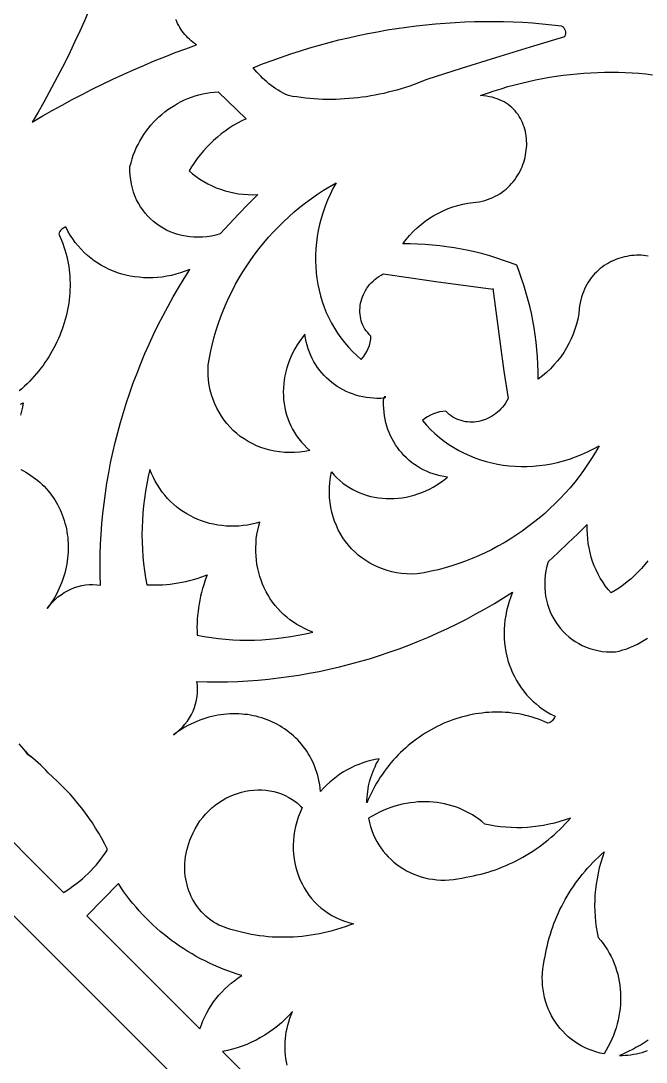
# Model space of a CAD drawing. Extents: x -3069 to -2029, y 258 to 1298.
# Drawn here: x -2873.7 to -2813.2, y 424.1 to 524.8 of the extents above; entities that cross this region are included whole.
import ezdxf

# ---------------------------------------------------------------- set-up
doc = ezdxf.new("R2010")
doc.units = 0
doc.layers.add('LAYER_1', color=18, linetype='CONTINUOUS')
doc.layers.add('LAYER_2', color=174, linetype='CONTINUOUS')

msp = doc.modelspace()

# ---------------------------------------------------------------- linework, layer by layer
at = {"layer": 'LAYER_1'}
for points in [[(-2867.13, 525.82), (-2867.57, 524.81), (-2868.02, 523.81), (-2868.48, 522.82), (-2868.95, 521.83), (-2869.44, 520.84), (-2869.94, 519.86), (-2870.45, 518.88), (-2870.97, 517.91), (-2871.5, 516.95), (-2872.05, 515.99), (-2872.61, 515.04), (-2871.66, 515.6), (-2870.7, 516.14), (-2869.73, 516.68), (-2868.76, 517.2), (-2867.79, 517.71), (-2866.81, 518.21), (-2865.82, 518.69), (-2864.83, 519.17), (-2863.83, 519.63), (-2862.83, 520.08), (-2861.83, 520.51), (-2860.82, 520.94), (-2859.8, 521.35), (-2858.78, 521.75), (-2857.76, 522.13), (-2856.73, 522.5), (-2856.91, 522.63), (-2857.08, 522.76), (-2857.25, 522.9), (-2857.41, 523.04), (-2857.56, 523.19), (-2857.71, 523.34), (-2857.85, 523.5), (-2857.98, 523.67), (-2858.11, 523.84), (-2858.23, 524.01), (-2858.34, 524.19), (-2858.45, 524.37), (-2858.55, 524.56), (-2858.64, 524.75), (-2858.73, 524.94)], [(-2813.03, 502.07), (-2813.26, 502.1), (-2813.48, 502.13), (-2813.71, 502.15), (-2813.94, 502.15), (-2814.17, 502.15), (-2814.4, 502.14), (-2814.64, 502.12), (-2814.87, 502.09), (-2815.1, 502.05), (-2815.33, 502), (-2815.56, 501.94), (-2815.78, 501.87), (-2816.01, 501.8), (-2816.23, 501.71), (-2816.45, 501.62), (-2816.67, 501.51), (-2816.88, 501.4), (-2817.08, 501.28), (-2817.29, 501.15), (-2817.48, 501.01), (-2817.68, 500.86), (-2817.86, 500.7), (-2818.04, 500.53), (-2818.22, 500.36), (-2818.38, 500.17), (-2818.54, 499.98), (-2818.69, 499.78), (-2818.83, 499.56), (-2818.97, 499.34), (-2819.09, 499.11), (-2819.2, 498.88), (-2819.31, 498.63), (-2819.4, 498.38), (-2819.48, 498.11), (-2819.56, 497.84), (-2819.62, 497.56), (-2819.67, 497.27), (-2819.7, 496.97), (-2819.76, 496.48), (-2819.86, 495.98), (-2819.97, 495.5), (-2820.12, 495.02), (-2820.29, 494.54), (-2820.48, 494.08), (-2820.7, 493.63), (-2820.95, 493.19), (-2821.21, 492.76), (-2821.5, 492.34), (-2821.81, 491.94), (-2822.15, 491.55), (-2822.5, 491.18), (-2822.87, 490.82), (-2823.27, 490.48), (-2823.68, 490.17), (-2823.69, 490.89), (-2823.71, 491.61), (-2823.75, 492.32), (-2823.81, 493.03), (-2823.88, 493.74), (-2823.97, 494.45), (-2824.08, 495.15), (-2824.2, 495.85), (-2824.34, 496.54), (-2824.5, 497.22), (-2824.67, 497.91), (-2824.86, 498.58), (-2825.06, 499.26), (-2825.28, 499.92), (-2825.52, 500.58), (-2825.75, 501.19), (-2826.37, 501.43), (-2827.02, 501.66), (-2827.69, 501.88), (-2828.36, 502.09), (-2829.04, 502.28), (-2829.72, 502.45), (-2830.41, 502.6), (-2831.1, 502.74), (-2831.8, 502.87), (-2832.5, 502.97), (-2833.2, 503.06), (-2833.91, 503.14), (-2834.62, 503.19), (-2835.34, 503.24), (-2836.06, 503.26), (-2836.78, 503.27), (-2836.46, 503.68), (-2836.12, 504.07), (-2835.77, 504.44), (-2835.4, 504.8), (-2835.01, 505.13), (-2834.61, 505.44), (-2834.19, 505.73), (-2833.76, 506), (-2833.32, 506.24), (-2832.86, 506.46), (-2832.4, 506.66), (-2831.93, 506.83), (-2831.45, 506.97), (-2830.96, 507.09), (-2830.47, 507.18), (-2829.97, 507.24), (-2829.67, 507.28), (-2829.38, 507.33), (-2829.1, 507.39), (-2828.83, 507.46), (-2828.57, 507.54), (-2828.31, 507.64), (-2828.07, 507.74), (-2827.83, 507.86), (-2827.6, 507.98), (-2827.38, 508.11), (-2827.17, 508.25), (-2826.97, 508.41), (-2826.77, 508.56), (-2826.59, 508.73), (-2826.41, 508.9), (-2826.25, 509.08), (-2826.09, 509.27), (-2825.94, 509.46), (-2825.8, 509.66), (-2825.67, 509.86), (-2825.54, 510.07), (-2825.43, 510.28), (-2825.33, 510.5), (-2825.23, 510.71), (-2825.15, 510.94), (-2825.07, 511.16), (-2825, 511.39), (-2824.94, 511.62), (-2824.9, 511.85), (-2824.86, 512.08), (-2824.83, 512.31), (-2824.81, 512.54), (-2824.79, 512.77), (-2824.79, 513), (-2824.8, 513.23), (-2824.82, 513.46), (-2824.84, 513.69), (-2824.88, 513.91), (-2824.92, 514.13), (-2824.98, 514.35), (-2825.04, 514.57), (-2825.12, 514.78), (-2825.2, 514.98), (-2825.3, 515.19), (-2825.4, 515.38), (-2825.51, 515.57), (-2825.63, 515.76), (-2825.77, 515.94), (-2825.91, 516.11), (-2826.06, 516.27), (-2826.23, 516.43), (-2826.4, 516.58), (-2826.58, 516.72), (-2826.77, 516.85), (-2826.97, 516.98), (-2827.19, 517.09), (-2827.41, 517.19), (-2827.64, 517.28), (-2827.88, 517.36), (-2828.14, 517.43), (-2828.4, 517.49), (-2828.67, 517.54), (-2828.96, 517.57), (-2829.25, 517.59), (-2828.59, 517.83), (-2827.93, 518.05), (-2827.27, 518.26), (-2826.61, 518.46), (-2825.94, 518.64), (-2825.28, 518.81), (-2824.61, 518.97), (-2823.94, 519.11), (-2823.27, 519.24), (-2822.6, 519.36), (-2821.93, 519.47), (-2821.26, 519.56), (-2820.59, 519.64), (-2819.92, 519.71), (-2819.25, 519.77), (-2818.59, 519.81), (-2817.92, 519.84), (-2817.25, 519.85), (-2816.59, 519.86), (-2815.92, 519.85), (-2815.26, 519.83), (-2814.6, 519.79), (-2813.94, 519.75), (-2813.28, 519.69), (-2812.63, 519.61)], [(-2873.73, 481.43), (-2873.47, 481.3), (-2873.22, 481.17), (-2872.98, 481.02), (-2872.74, 480.87), (-2872.51, 480.71), (-2872.29, 480.54), (-2872.07, 480.37), (-2871.86, 480.19), (-2871.66, 480), (-2871.46, 479.81), (-2871.27, 479.61), (-2871.09, 479.4), (-2870.92, 479.19), (-2870.75, 478.97), (-2870.6, 478.74), (-2870.44, 478.52), (-2870.3, 478.28), (-2870.17, 478.04), (-2870.04, 477.8), (-2869.92, 477.55), (-2869.81, 477.3), (-2869.71, 477.04), (-2869.61, 476.78), (-2869.52, 476.52), (-2869.45, 476.25), (-2869.38, 475.98), (-2869.31, 475.71), (-2869.26, 475.43), (-2869.22, 475.16), (-2869.18, 474.88), (-2869.16, 474.59), (-2869.14, 474.31), (-2869.13, 474.02), (-2869.13, 473.74), (-2869.14, 473.45), (-2869.16, 473.16), (-2869.19, 472.87), (-2869.22, 472.57), (-2869.27, 472.28), (-2869.33, 471.99), (-2869.39, 471.7), (-2869.47, 471.41), (-2869.55, 471.11), (-2869.65, 470.82), (-2869.76, 470.53), (-2869.87, 470.24), (-2870, 469.95), (-2870.13, 469.67), (-2870.28, 469.38), (-2870.44, 469.1), (-2870.6, 468.82), (-2870.78, 468.54), (-2870.97, 468.26), (-2871.17, 467.99), (-2870.93, 468.3), (-2870.68, 468.59), (-2870.41, 468.86), (-2870.13, 469.11), (-2869.83, 469.33), (-2869.52, 469.54), (-2869.2, 469.72), (-2868.87, 469.88), (-2868.52, 470.02), (-2868.18, 470.13), (-2867.82, 470.22), (-2867.46, 470.28), (-2867.1, 470.31), (-2866.74, 470.32), (-2866.38, 470.3), (-2866.02, 470.25), (-2866.04, 471.24), (-2866.05, 472.23), (-2866.03, 473.22), (-2866, 474.21), (-2865.95, 475.2), (-2865.87, 476.18), (-2865.78, 477.17), (-2865.67, 478.16), (-2865.54, 479.14), (-2865.39, 480.13), (-2865.22, 481.11), (-2865.03, 482.09), (-2864.82, 483.07), (-2864.59, 484.04), (-2864.35, 485.01), (-2864.08, 485.98), (-2863.8, 486.95), (-2863.5, 487.91), (-2863.18, 488.86), (-2862.84, 489.81), (-2862.48, 490.76), (-2862.11, 491.7), (-2861.71, 492.64), (-2861.3, 493.57), (-2860.87, 494.5), (-2860.43, 495.42), (-2859.96, 496.33), (-2859.48, 497.23), (-2858.98, 498.13), (-2858.46, 499.02), (-2857.92, 499.91), (-2857.37, 500.78), (-2857.81, 500.61), (-2858.26, 500.46), (-2858.71, 500.32), (-2859.16, 500.21), (-2859.61, 500.12), (-2860.06, 500.05), (-2860.51, 500.01), (-2860.96, 499.98), (-2861.4, 499.97), (-2861.84, 499.98), (-2862.27, 500.02), (-2862.71, 500.07), (-2863.13, 500.14), (-2863.55, 500.23), (-2863.96, 500.34), (-2864.37, 500.47), (-2864.77, 500.62), (-2865.16, 500.78), (-2865.54, 500.96), (-2865.91, 501.17), (-2866.27, 501.38), (-2866.62, 501.62), (-2866.96, 501.87), (-2867.28, 502.14), (-2867.6, 502.43), (-2867.89, 502.73), (-2868.18, 503.05), (-2868.45, 503.39), (-2868.7, 503.74), (-2868.94, 504.11), (-2869.16, 504.49), (-2869.37, 504.89), (-2869.49, 504.85), (-2869.6, 504.79), (-2869.7, 504.72), (-2869.79, 504.64), (-2869.87, 504.55), (-2869.94, 504.45), (-2870, 504.33), (-2870.04, 504.22), (-2869.9, 503.91), (-2869.78, 503.6), (-2869.66, 503.29), (-2869.55, 502.98), (-2869.45, 502.67), (-2869.36, 502.35), (-2869.28, 502.04), (-2869.21, 501.72), (-2869.15, 501.4), (-2869.09, 501.08), (-2869.05, 500.76), (-2869.02, 500.44), (-2868.99, 500.11), (-2868.97, 499.79), (-2868.96, 499.47), (-2868.96, 499.14), (-2868.97, 498.82), (-2868.99, 498.5), (-2869.02, 498.17), (-2869.05, 497.85), (-2869.09, 497.53), (-2869.14, 497.21), (-2869.2, 496.89), (-2869.27, 496.57), (-2869.34, 496.25), (-2869.43, 495.94), (-2869.52, 495.63), (-2869.62, 495.31), (-2869.72, 495), (-2869.84, 494.7), (-2869.96, 494.39), (-2870.09, 494.09), (-2870.22, 493.79), (-2870.37, 493.49), (-2870.52, 493.2), (-2870.68, 492.9), (-2870.84, 492.62), (-2871.02, 492.33), (-2871.19, 492.05), (-2871.38, 491.77), (-2871.57, 491.5), (-2871.77, 491.23), (-2871.98, 490.97), (-2872.2, 490.71), (-2872.42, 490.45), (-2872.64, 490.2), (-2872.88, 489.96), (-2873.11, 489.72), (-2873.36, 489.48), (-2873.61, 489.25), (-2873.87, 489.03)], [(-2873.74, 487.74), (-2873.49, 487.89), (-2873.56, 487.48), (-2873.65, 487.08), (-2873.75, 486.69)], [(-2813.07, 472.6), (-2813.37, 472.24), (-2813.68, 471.88), (-2814.01, 471.54), (-2814.35, 471.2), (-2814.7, 470.88), (-2815.06, 470.58), (-2815.44, 470.29), (-2815.82, 470.01), (-2816.22, 469.75), (-2816.63, 469.5), (-2816.92, 469.84), (-2817.19, 470.19), (-2817.44, 470.56), (-2817.67, 470.94), (-2817.88, 471.32), (-2818.08, 471.72), (-2818.25, 472.13), (-2818.41, 472.55), (-2818.54, 472.97), (-2818.66, 473.41), (-2818.76, 473.85), (-2818.83, 474.29), (-2818.89, 474.74), (-2818.92, 475.2), (-2818.94, 475.66), (-2818.93, 476.13), (-2819.86, 475.21), (-2820.8, 474.3), (-2821.76, 473.4), (-2822.72, 472.51), (-2822.84, 472.08), (-2822.93, 471.65), (-2823, 471.23), (-2823.04, 470.81), (-2823.05, 470.39), (-2823.05, 469.98), (-2823.01, 469.57), (-2822.96, 469.18), (-2822.88, 468.79), (-2822.78, 468.41), (-2822.66, 468.04), (-2822.52, 467.68), (-2822.36, 467.33), (-2822.18, 466.99), (-2821.98, 466.66), (-2821.76, 466.35), (-2821.52, 466.05), (-2821.27, 465.77), (-2821, 465.5), (-2820.71, 465.25), (-2820.41, 465.02), (-2820.09, 464.8), (-2819.76, 464.6), (-2819.41, 464.43), (-2819.05, 464.27), (-2818.68, 464.13), (-2818.3, 464.02), (-2817.9, 463.92), (-2817.5, 463.85), (-2817.08, 463.81), (-2816.65, 463.79), (-2816.21, 463.79), (-2815.84, 463.88), (-2815.48, 463.99), (-2815.12, 464.11), (-2814.76, 464.25), (-2814.42, 464.4), (-2814.08, 464.56), (-2813.74, 464.74), (-2813.42, 464.93), (-2813.11, 465.13)], [(-2877.99, 448.96), (-2869.58, 440.54), (-2869.26, 440.74), (-2868.95, 440.95), (-2868.64, 441.17), (-2868.34, 441.39), (-2868.05, 441.62), (-2867.76, 441.86), (-2867.48, 442.11), (-2867.21, 442.37), (-2866.95, 442.64), (-2866.69, 442.91), (-2866.44, 443.19), (-2866.2, 443.48), (-2865.97, 443.77), (-2865.74, 444.07), (-2865.53, 444.38), (-2865.32, 444.69), (-2865.59, 445.22), (-2865.87, 445.74), (-2866.17, 446.26), (-2866.48, 446.76), (-2866.8, 447.26), (-2867.13, 447.74), (-2867.47, 448.22), (-2867.83, 448.69), (-2868.2, 449.15), (-2868.57, 449.6), (-2868.96, 450.04), (-2869.37, 450.47), (-2869.78, 450.89), (-2870.2, 451.3), (-2870.63, 451.7), (-2871.08, 452.09), (-2871.3, 452.35), (-2871.54, 452.6), (-2871.78, 452.84), (-2872.03, 453.08), (-2872.29, 453.3), (-2872.55, 453.52), (-2872.82, 453.73), (-2873.09, 453.93), (-2872.76, 453.68), (-2873.05, 453.89), (-2873.26, 454.19), (-2873.02, 453.85), (-2873.22, 454.13), (-2873.43, 454.4), (-2873.64, 454.66), (-2873.87, 454.91)], [(-2847.96, 423.85), (-2848.03, 424.16), (-2848.08, 424.47), (-2848.12, 424.79), (-2848.15, 425.1), (-2848.16, 425.42), (-2848.16, 425.75), (-2848.15, 426.07), (-2848.12, 426.4), (-2848.09, 426.73), (-2848.04, 427.05), (-2847.97, 427.38), (-2847.89, 427.71), (-2847.8, 428.04), (-2847.7, 428.37), (-2847.58, 428.69), (-2847.45, 429.02), (-2847.79, 428.64), (-2848.15, 428.29), (-2848.51, 427.94), (-2848.89, 427.62), (-2849.29, 427.31), (-2849.69, 427.02), (-2850.11, 426.75), (-2850.53, 426.5), (-2850.96, 426.26), (-2851.41, 426.05), (-2851.86, 425.85), (-2852.31, 425.67), (-2852.78, 425.51), (-2853.25, 425.38), (-2853.72, 425.26), (-2854.2, 425.17), (-2847.23, 418.2)], [(-2813.03, 426.26), (-2813.32, 426.07), (-2813.61, 425.88), (-2813.91, 425.7), (-2814.22, 425.53), (-2814.53, 425.36), (-2814.84, 425.21), (-2815.16, 425.05), (-2815.49, 424.91), (-2815.82, 424.77), (-2815.55, 424.78), (-2815.27, 424.79), (-2815, 424.81), (-2814.72, 424.85), (-2814.45, 424.89), (-2814.18, 424.94), (-2813.9, 425), (-2813.63, 425.07), (-2813.37, 425.15), (-2813.1, 425.24)]]:
    msp.add_lwpolyline(points, dxfattribs=at)
for points in [[(-2847.84, 517.59), (-2848.09, 517.71), (-2848.34, 517.84), (-2848.58, 517.97), (-2848.82, 518.11), (-2849.05, 518.25), (-2849.28, 518.41), (-2849.5, 518.57), (-2849.72, 518.73), (-2849.93, 518.91), (-2850.13, 519.09), (-2850.33, 519.27), (-2850.52, 519.46), (-2850.71, 519.66), (-2850.89, 519.87), (-2851.07, 520.08), (-2851.24, 520.29), (-2850.33, 520.65), (-2849.42, 520.99), (-2848.5, 521.32), (-2847.59, 521.63), (-2846.67, 521.93), (-2845.75, 522.21), (-2844.82, 522.48), (-2843.89, 522.73), (-2842.97, 522.97), (-2842.03, 523.19), (-2841.1, 523.4), (-2840.17, 523.59), (-2839.23, 523.77), (-2838.3, 523.94), (-2837.36, 524.09), (-2836.42, 524.22), (-2835.48, 524.34), (-2834.54, 524.45), (-2833.6, 524.54), (-2832.66, 524.61), (-2831.72, 524.67), (-2830.78, 524.72), (-2829.84, 524.75), (-2828.91, 524.77), (-2827.97, 524.77), (-2827.03, 524.75), (-2826.1, 524.72), (-2825.16, 524.68), (-2824.23, 524.62), (-2823.3, 524.54), (-2822.37, 524.45), (-2821.44, 524.34), (-2821.38, 524.3), (-2821.31, 524.26), (-2821.26, 524.21), (-2821.21, 524.16), (-2821.16, 524.1), (-2821.13, 524.03), (-2821.07, 523.89), (-2821.04, 523.75), (-2821.04, 523.59), (-2821.07, 523.44), (-2821.1, 523.36), (-2821.14, 523.28), (-2824.47, 522.27), (-2827.8, 521.24), (-2831.13, 520.2), (-2834.46, 519.15), (-2834.86, 518.98), (-2835.27, 518.82), (-2835.68, 518.67), (-2836.1, 518.52), (-2836.51, 518.38), (-2836.93, 518.25), (-2837.34, 518.13), (-2837.76, 518.02), (-2838.18, 517.91), (-2838.6, 517.81), (-2839.02, 517.72), (-2839.44, 517.64), (-2839.86, 517.56), (-2840.28, 517.49), (-2840.71, 517.43), (-2841.13, 517.38), (-2841.55, 517.33), (-2841.98, 517.3), (-2842.4, 517.27), (-2842.82, 517.24), (-2843.24, 517.23), (-2843.67, 517.22), (-2844.09, 517.23), (-2844.51, 517.23), (-2844.93, 517.25), (-2845.35, 517.28), (-2845.77, 517.31), (-2846.19, 517.35), (-2846.6, 517.4), (-2847.02, 517.46), (-2847.43, 517.52)], [(-2850.81, 508.02), (-2851.74, 507.08), (-2852.65, 506.14), (-2853.55, 505.19), (-2854.43, 504.22), (-2854.86, 504.1), (-2855.29, 504.01), (-2855.72, 503.95), (-2856.14, 503.91), (-2856.56, 503.89), (-2856.97, 503.9), (-2857.37, 503.93), (-2857.77, 503.99), (-2858.16, 504.06), (-2858.54, 504.16), (-2858.91, 504.28), (-2859.27, 504.43), (-2859.62, 504.59), (-2859.96, 504.77), (-2860.28, 504.97), (-2860.59, 505.19), (-2860.89, 505.42), (-2861.17, 505.68), (-2861.44, 505.95), (-2861.69, 506.23), (-2861.93, 506.54), (-2862.14, 506.85), (-2862.34, 507.19), (-2862.52, 507.53), (-2862.68, 507.89), (-2862.81, 508.26), (-2862.93, 508.65), (-2863.02, 509.04), (-2863.09, 509.45), (-2863.14, 509.87), (-2863.16, 510.29), (-2863.16, 510.73), (-2863.06, 511.1), (-2862.96, 511.47), (-2862.84, 511.83), (-2862.7, 512.18), (-2862.55, 512.53), (-2862.38, 512.87), (-2862.21, 513.2), (-2862.02, 513.52), (-2861.81, 513.84), (-2861.6, 514.14), (-2861.37, 514.44), (-2861.13, 514.73), (-2860.88, 515.01), (-2860.63, 515.28), (-2860.36, 515.53), (-2860.08, 515.78), (-2859.79, 516.01), (-2859.49, 516.24), (-2859.19, 516.45), (-2858.87, 516.65), (-2858.55, 516.84), (-2858.22, 517.01), (-2857.89, 517.17), (-2857.55, 517.32), (-2857.2, 517.45), (-2856.85, 517.57), (-2856.49, 517.67), (-2856.13, 517.76), (-2855.76, 517.83), (-2855.39, 517.89), (-2855.02, 517.93), (-2854.64, 517.96), (-2851.92, 515.36), (-2852.35, 515.15), (-2852.77, 514.93), (-2853.18, 514.69), (-2853.57, 514.43), (-2853.96, 514.16), (-2854.34, 513.88), (-2854.71, 513.58), (-2855.07, 513.26), (-2855.41, 512.94), (-2855.74, 512.6), (-2856.06, 512.25), (-2856.37, 511.88), (-2856.66, 511.51), (-2856.93, 511.12), (-2857.2, 510.72), (-2857.44, 510.31), (-2857.1, 510.03), (-2856.75, 509.76), (-2856.39, 509.51), (-2856.01, 509.28), (-2855.62, 509.06), (-2855.22, 508.87), (-2854.82, 508.69), (-2854.4, 508.54), (-2853.97, 508.4), (-2853.54, 508.28), (-2853.1, 508.19), (-2852.65, 508.11), (-2852.2, 508.06), (-2851.74, 508.02), (-2851.28, 508.01)], [(-2838.52, 488.42), (-2838.51, 488.54), (-2838.52, 488.54), (-2838.55, 488.33), (-2838.91, 488.31), (-2839.27, 488.31), (-2839.62, 488.32), (-2839.97, 488.36), (-2840.31, 488.4), (-2840.65, 488.46), (-2840.98, 488.54), (-2841.31, 488.63), (-2841.63, 488.74), (-2841.94, 488.86), (-2842.25, 488.99), (-2842.54, 489.14), (-2842.83, 489.3), (-2843.12, 489.47), (-2843.39, 489.65), (-2843.65, 489.85), (-2843.9, 490.06), (-2844.15, 490.29), (-2844.38, 490.52), (-2844.6, 490.77), (-2844.81, 491.02), (-2845.01, 491.29), (-2845.2, 491.57), (-2845.37, 491.86), (-2845.53, 492.16), (-2845.68, 492.47), (-2845.81, 492.78), (-2845.93, 493.11), (-2846.03, 493.45), (-2846.12, 493.79), (-2846.19, 494.15), (-2846.25, 494.51), (-2846.52, 494.17), (-2846.76, 493.83), (-2847, 493.48), (-2847.21, 493.12), (-2847.4, 492.75), (-2847.58, 492.39), (-2847.73, 492.01), (-2847.87, 491.64), (-2847.99, 491.26), (-2848.09, 490.87), (-2848.18, 490.49), (-2848.24, 490.11), (-2848.29, 489.72), (-2848.32, 489.34), (-2848.33, 488.95), (-2848.32, 488.57), (-2848.3, 488.19), (-2848.25, 487.82), (-2848.19, 487.44), (-2848.11, 487.08), (-2848.01, 486.71), (-2847.89, 486.36), (-2847.76, 486.01), (-2847.61, 485.67), (-2847.44, 485.33), (-2847.25, 485.01), (-2847.04, 484.69), (-2846.82, 484.39), (-2846.58, 484.09), (-2846.32, 483.81), (-2846.04, 483.54), (-2845.75, 483.28), (-2846.26, 483.18), (-2846.76, 483.12), (-2847.26, 483.08), (-2847.75, 483.07), (-2848.23, 483.09), (-2848.71, 483.14), (-2849.17, 483.21), (-2849.63, 483.31), (-2850.08, 483.43), (-2850.51, 483.57), (-2850.93, 483.74), (-2851.34, 483.94), (-2851.74, 484.15), (-2852.12, 484.39), (-2852.49, 484.64), (-2852.84, 484.92), (-2853.17, 485.22), (-2853.48, 485.53), (-2853.78, 485.87), (-2854.06, 486.22), (-2854.31, 486.59), (-2854.55, 486.97), (-2854.77, 487.37), (-2854.96, 487.79), (-2855.13, 488.21), (-2855.27, 488.66), (-2855.39, 489.11), (-2855.49, 489.58), (-2855.56, 490.06), (-2855.6, 490.55), (-2855.61, 491.05), (-2855.6, 491.56), (-2855.48, 492.24), (-2855.35, 492.92), (-2855.19, 493.59), (-2855.02, 494.26), (-2854.82, 494.92), (-2854.61, 495.58), (-2854.38, 496.22), (-2854.13, 496.87), (-2853.86, 497.5), (-2853.57, 498.13), (-2853.26, 498.75), (-2852.94, 499.36), (-2852.6, 499.96), (-2852.24, 500.55), (-2851.87, 501.14), (-2851.48, 501.71), (-2851.07, 502.27), (-2850.65, 502.82), (-2850.21, 503.36), (-2849.75, 503.89), (-2849.29, 504.41), (-2848.8, 504.91), (-2848.31, 505.4), (-2847.79, 505.88), (-2847.27, 506.34), (-2846.73, 506.79), (-2846.18, 507.23), (-2845.61, 507.65), (-2845.03, 508.05), (-2844.44, 508.44), (-2843.84, 508.81), (-2843.22, 509.17), (-2843.53, 508.61), (-2843.81, 508.04), (-2844.06, 507.47), (-2844.29, 506.89), (-2844.49, 506.31), (-2844.67, 505.72), (-2844.82, 505.14), (-2844.95, 504.55), (-2845.05, 503.96), (-2845.13, 503.38), (-2845.18, 502.79), (-2845.21, 502.2), (-2845.22, 501.62), (-2845.2, 501.04), (-2845.15, 500.47), (-2845.08, 499.9), (-2844.99, 499.33), (-2844.87, 498.77), (-2844.73, 498.22), (-2844.57, 497.68), (-2844.38, 497.14), (-2844.17, 496.62), (-2843.93, 496.1), (-2843.68, 495.6), (-2843.39, 495.11), (-2843.09, 494.63), (-2842.76, 494.16), (-2842.41, 493.71), (-2842.04, 493.28), (-2841.64, 492.86), (-2841.23, 492.45), (-2840.79, 492.07), (-2840.58, 492.32), (-2840.41, 492.58), (-2840.25, 492.85), (-2840.12, 493.14), (-2840.01, 493.43), (-2839.93, 493.73), (-2839.88, 494.03), (-2839.86, 494.34), (-2840.02, 494.5), (-2840.17, 494.67), (-2840.31, 494.84), (-2840.43, 495.02), (-2840.54, 495.21), (-2840.64, 495.41), (-2840.72, 495.61), (-2840.79, 495.81), (-2840.84, 496.02), (-2840.88, 496.23), (-2840.91, 496.44), (-2840.92, 496.65), (-2840.92, 496.87), (-2840.91, 497.09), (-2840.89, 497.3), (-2840.85, 497.52), (-2840.8, 497.73), (-2840.74, 497.95), (-2840.67, 498.15), (-2840.58, 498.36), (-2840.48, 498.56), (-2840.37, 498.76), (-2840.25, 498.96), (-2840.12, 499.14), (-2839.98, 499.32), (-2839.82, 499.5), (-2839.65, 499.66), (-2839.48, 499.82), (-2839.29, 499.97), (-2839.09, 500.11), (-2838.88, 500.24), (-2838.66, 500.36), (-2836, 499.96), (-2833.34, 499.58), (-2830.68, 499.22), (-2828.02, 498.89), (-2828.02, 498.89), (-2828.04, 498.91), (-2828.05, 498.93), (-2828.06, 498.93), (-2827.72, 496.26), (-2827.37, 493.6), (-2826.99, 490.94), (-2826.59, 488.29), (-2826.71, 488.07), (-2826.84, 487.86), (-2826.98, 487.66), (-2827.12, 487.47), (-2827.28, 487.29), (-2827.45, 487.12), (-2827.62, 486.97), (-2827.8, 486.82), (-2827.99, 486.69), (-2828.18, 486.57), (-2828.38, 486.46), (-2828.58, 486.36), (-2828.79, 486.28), (-2829, 486.2), (-2829.21, 486.14), (-2829.43, 486.09), (-2829.64, 486.06), (-2829.86, 486.03), (-2830.08, 486.02), (-2830.29, 486.02), (-2830.51, 486.04), (-2830.72, 486.06), (-2830.93, 486.11), (-2831.14, 486.16), (-2831.34, 486.23), (-2831.54, 486.31), (-2831.73, 486.4), (-2831.92, 486.51), (-2832.1, 486.64), (-2832.28, 486.77), (-2832.45, 486.92), (-2832.6, 487.09), (-2832.91, 487.06), (-2833.21, 487.01), (-2833.51, 486.93), (-2833.81, 486.83), (-2834.09, 486.69), (-2834.37, 486.54), (-2834.63, 486.36), (-2834.88, 486.16), (-2834.49, 485.72), (-2834.09, 485.3), (-2833.67, 484.91), (-2833.23, 484.53), (-2832.78, 484.18), (-2832.32, 483.86), (-2831.84, 483.55), (-2831.34, 483.27), (-2830.84, 483.01), (-2830.33, 482.78), (-2829.8, 482.56), (-2829.27, 482.38), (-2828.72, 482.21), (-2828.17, 482.07), (-2827.61, 481.95), (-2827.05, 481.86), (-2826.48, 481.79), (-2825.9, 481.75), (-2825.32, 481.73), (-2824.74, 481.73), (-2824.16, 481.76), (-2823.57, 481.81), (-2822.98, 481.89), (-2822.39, 481.99), (-2821.81, 482.12), (-2821.22, 482.27), (-2820.64, 482.45), (-2820.06, 482.66), (-2819.48, 482.88), (-2818.91, 483.14), (-2818.34, 483.42), (-2817.78, 483.72), (-2818.13, 483.11), (-2818.51, 482.5), (-2818.9, 481.91), (-2819.3, 481.34), (-2819.72, 480.77), (-2820.15, 480.22), (-2820.6, 479.68), (-2821.07, 479.15), (-2821.54, 478.64), (-2822.03, 478.14), (-2822.54, 477.66), (-2823.05, 477.19), (-2823.58, 476.74), (-2824.12, 476.3), (-2824.67, 475.88), (-2825.24, 475.47), (-2825.81, 475.08), (-2826.39, 474.7), (-2826.98, 474.35), (-2827.59, 474.01), (-2828.2, 473.68), (-2828.82, 473.38), (-2829.44, 473.09), (-2830.08, 472.82), (-2830.72, 472.57), (-2831.37, 472.34), (-2832.02, 472.12), (-2832.69, 471.93), (-2833.35, 471.75), (-2834.03, 471.6), (-2834.7, 471.46), (-2835.39, 471.35), (-2835.9, 471.33), (-2836.4, 471.35), (-2836.89, 471.39), (-2837.37, 471.46), (-2837.83, 471.55), (-2838.29, 471.67), (-2838.73, 471.82), (-2839.16, 471.99), (-2839.57, 472.18), (-2839.97, 472.39), (-2840.36, 472.63), (-2840.73, 472.89), (-2841.08, 473.16), (-2841.41, 473.46), (-2841.73, 473.78), (-2842.02, 474.11), (-2842.3, 474.46), (-2842.56, 474.82), (-2842.79, 475.21), (-2843.01, 475.6), (-2843.2, 476.01), (-2843.37, 476.43), (-2843.52, 476.87), (-2843.64, 477.31), (-2843.74, 477.77), (-2843.81, 478.24), (-2843.85, 478.71), (-2843.87, 479.2), (-2843.86, 479.69), (-2843.83, 480.19), (-2843.76, 480.69), (-2843.67, 481.2), (-2843.41, 480.9), (-2843.14, 480.63), (-2842.85, 480.37), (-2842.56, 480.13), (-2842.25, 479.9), (-2841.94, 479.7), (-2841.61, 479.51), (-2841.28, 479.34), (-2840.94, 479.19), (-2840.59, 479.05), (-2840.23, 478.93), (-2839.87, 478.84), (-2839.5, 478.76), (-2839.13, 478.69), (-2838.75, 478.65), (-2838.37, 478.62), (-2837.99, 478.62), (-2837.61, 478.63), (-2837.22, 478.65), (-2836.84, 478.7), (-2836.45, 478.77), (-2836.07, 478.85), (-2835.69, 478.95), (-2835.31, 479.07), (-2834.93, 479.21), (-2834.56, 479.37), (-2834.19, 479.54), (-2833.83, 479.74), (-2833.47, 479.95), (-2833.12, 480.18), (-2832.77, 480.43), (-2832.44, 480.7), (-2832.8, 480.75), (-2833.15, 480.83), (-2833.5, 480.91), (-2833.83, 481.02), (-2834.16, 481.13), (-2834.48, 481.27), (-2834.79, 481.41), (-2835.09, 481.57), (-2835.38, 481.75), (-2835.65, 481.93), (-2835.92, 482.13), (-2836.18, 482.34), (-2836.42, 482.56), (-2836.66, 482.8), (-2836.88, 483.04), (-2837.09, 483.29), (-2837.29, 483.56), (-2837.48, 483.83), (-2837.65, 484.11), (-2837.81, 484.4), (-2837.96, 484.7), (-2838.09, 485.01), (-2838.21, 485.32), (-2838.31, 485.64), (-2838.41, 485.96), (-2838.48, 486.3), (-2838.54, 486.63), (-2838.59, 486.98), (-2838.62, 487.32), (-2838.63, 487.68), (-2838.63, 488.03), (-2838.62, 488.39), (-2838.41, 488.43), (-2838.41, 488.43)], [(-2855.69, 471.26), (-2855.79, 471), (-2855.91, 470.65), (-2856.03, 470.29), (-2856.14, 469.92), (-2856.24, 469.55), (-2856.33, 469.18), (-2856.41, 468.81), (-2856.47, 468.44), (-2856.53, 468.06), (-2856.58, 467.69), (-2856.62, 467.31), (-2856.65, 466.93), (-2856.67, 466.56), (-2856.68, 466.18), (-2856.67, 465.8), (-2856.67, 465.42), (-2855.98, 465.3), (-2855.3, 465.19), (-2854.61, 465.1), (-2853.92, 465.03), (-2853.22, 464.98), (-2852.52, 464.95), (-2851.82, 464.94), (-2851.12, 464.95), (-2850.42, 464.98), (-2849.71, 465.03), (-2849.01, 465.1), (-2848.3, 465.18), (-2847.6, 465.29), (-2846.89, 465.41), (-2846.19, 465.56), (-2845.49, 465.72), (-2845.89, 465.87), (-2846.28, 466.05), (-2846.65, 466.24), (-2847.01, 466.44), (-2847.35, 466.67), (-2847.69, 466.9), (-2848, 467.15), (-2848.31, 467.42), (-2848.59, 467.7), (-2848.87, 467.99), (-2849.12, 468.3), (-2849.36, 468.61), (-2849.59, 468.94), (-2849.8, 469.28), (-2849.99, 469.62), (-2850.17, 469.98), (-2850.33, 470.35), (-2850.48, 470.72), (-2850.6, 471.1), (-2850.71, 471.48), (-2850.8, 471.88), (-2850.88, 472.27), (-2850.93, 472.68), (-2850.97, 473.08), (-2850.99, 473.49), (-2850.99, 473.91), (-2850.97, 474.32), (-2850.94, 474.74), (-2850.88, 475.16), (-2850.8, 475.58), (-2850.71, 476), (-2850.61, 476.33), (-2850.95, 476.24), (-2851.37, 476.14), (-2851.79, 476.07), (-2852.2, 476.01), (-2852.62, 475.97), (-2853.04, 475.95), (-2853.45, 475.95), (-2853.86, 475.97), (-2854.27, 476.01), (-2854.67, 476.07), (-2855.07, 476.14), (-2855.46, 476.23), (-2855.85, 476.34), (-2856.23, 476.47), (-2856.6, 476.61), (-2856.96, 476.77), (-2857.32, 476.95), (-2857.67, 477.14), (-2858, 477.35), (-2858.33, 477.58), (-2858.65, 477.82), (-2858.95, 478.08), (-2859.24, 478.35), (-2859.52, 478.64), (-2859.79, 478.94), (-2860.04, 479.26), (-2860.28, 479.59), (-2860.5, 479.94), (-2860.71, 480.3), (-2860.9, 480.67), (-2861.07, 481.06), (-2861.23, 481.45), (-2861.39, 480.75), (-2861.53, 480.05), (-2861.66, 479.35), (-2861.76, 478.64), (-2861.85, 477.94), (-2861.92, 477.23), (-2861.96, 476.53), (-2861.99, 475.82), (-2862, 475.12), (-2861.99, 474.42), (-2861.96, 473.72), (-2861.91, 473.03), (-2861.84, 472.34), (-2861.75, 471.65), (-2861.65, 470.96), (-2861.52, 470.28), (-2861.14, 470.27), (-2860.77, 470.27), (-2860.39, 470.28), (-2860.01, 470.3), (-2859.63, 470.33), (-2859.26, 470.36), (-2858.88, 470.41), (-2858.51, 470.47), (-2858.13, 470.54), (-2857.76, 470.62), (-2857.39, 470.71), (-2857.02, 470.8), (-2856.66, 470.91), (-2856.3, 471.03), (-2855.94, 471.16)], [(-2839.06, 453.46), (-2839.46, 453.39), (-2839.86, 453.3), (-2840.25, 453.19), (-2840.64, 453.07), (-2841.03, 452.92), (-2841.41, 452.77), (-2841.78, 452.59), (-2842.14, 452.4), (-2842.5, 452.19), (-2842.85, 451.97), (-2843.19, 451.73), (-2843.52, 451.47), (-2843.84, 451.2), (-2844.14, 450.92), (-2844.44, 450.62), (-2844.73, 450.31), (-2844.76, 450.63), (-2844.81, 450.94), (-2844.86, 451.25), (-2844.93, 451.55), (-2845, 451.84), (-2845.09, 452.13), (-2845.18, 452.41), (-2845.28, 452.69), (-2845.39, 452.95), (-2845.51, 453.22), (-2845.64, 453.47), (-2845.78, 453.72), (-2845.92, 453.97), (-2846.07, 454.21), (-2846.23, 454.44), (-2846.4, 454.66), (-2846.58, 454.88), (-2846.76, 455.09), (-2846.94, 455.29), (-2847.14, 455.48), (-2847.34, 455.67), (-2847.55, 455.85), (-2847.76, 456.02), (-2847.98, 456.19), (-2848.2, 456.35), (-2848.43, 456.5), (-2848.66, 456.64), (-2848.9, 456.78), (-2849.15, 456.91), (-2849.39, 457.02), (-2849.65, 457.14), (-2849.9, 457.24), (-2850.16, 457.33), (-2850.42, 457.42), (-2850.69, 457.5), (-2850.96, 457.57), (-2851.23, 457.63), (-2851.51, 457.68), (-2851.79, 457.73), (-2852.07, 457.76), (-2852.35, 457.79), (-2852.64, 457.81), (-2852.92, 457.82), (-2853.21, 457.82), (-2853.5, 457.81), (-2853.79, 457.79), (-2854.08, 457.76), (-2854.37, 457.72), (-2854.66, 457.67), (-2854.96, 457.62), (-2855.25, 457.55), (-2855.54, 457.48), (-2855.83, 457.39), (-2856.12, 457.29), (-2856.41, 457.19), (-2856.7, 457.07), (-2856.99, 456.95), (-2857.28, 456.81), (-2857.56, 456.67), (-2857.84, 456.51), (-2858.13, 456.34), (-2858.4, 456.16), (-2858.68, 455.98), (-2858.95, 455.78), (-2858.65, 456.01), (-2858.36, 456.26), (-2858.09, 456.53), (-2857.84, 456.81), (-2857.61, 457.11), (-2857.4, 457.42), (-2857.22, 457.75), (-2857.06, 458.08), (-2856.93, 458.42), (-2856.81, 458.77), (-2856.73, 459.12), (-2856.67, 459.48), (-2856.63, 459.84), (-2856.62, 460.2), (-2856.64, 460.57), (-2856.69, 460.93), (-2855.7, 460.9), (-2854.72, 460.9), (-2853.73, 460.91), (-2852.74, 460.94), (-2851.75, 461), (-2850.76, 461.07), (-2849.77, 461.16), (-2848.79, 461.28), (-2847.8, 461.41), (-2846.82, 461.56), (-2845.83, 461.73), (-2844.85, 461.92), (-2843.88, 462.12), (-2842.9, 462.35), (-2841.93, 462.6), (-2840.96, 462.86), (-2840, 463.14), (-2839.04, 463.45), (-2838.08, 463.77), (-2837.13, 464.1), (-2836.18, 464.46), (-2835.24, 464.84), (-2834.3, 465.23), (-2833.37, 465.64), (-2832.45, 466.07), (-2831.53, 466.52), (-2830.62, 466.98), (-2829.71, 467.47), (-2828.81, 467.97), (-2827.92, 468.49), (-2827.04, 469.02), (-2826.16, 469.58), (-2826.34, 469.13), (-2826.49, 468.68), (-2826.62, 468.23), (-2826.73, 467.78), (-2826.82, 467.33), (-2826.89, 466.88), (-2826.94, 466.43), (-2826.97, 465.99), (-2826.97, 465.55), (-2826.96, 465.11), (-2826.93, 464.67), (-2826.88, 464.24), (-2826.8, 463.81), (-2826.71, 463.39), (-2826.6, 462.98), (-2826.48, 462.57), (-2826.33, 462.18), (-2826.16, 461.79), (-2825.98, 461.41), (-2825.78, 461.04), (-2825.56, 460.68), (-2825.33, 460.33), (-2825.07, 459.99), (-2824.8, 459.66), (-2824.51, 459.35), (-2824.21, 459.05), (-2823.89, 458.77), (-2823.56, 458.5), (-2823.2, 458.24), (-2822.84, 458), (-2822.45, 457.78), (-2822.05, 457.58), (-2822.1, 457.46), (-2822.15, 457.35), (-2822.22, 457.25), (-2822.3, 457.15), (-2822.4, 457.07), (-2822.5, 457), (-2822.61, 456.94), (-2822.73, 456.9), (-2823.03, 457.04), (-2823.34, 457.17), (-2823.65, 457.29), (-2823.96, 457.39), (-2824.27, 457.49), (-2824.59, 457.58), (-2824.91, 457.66), (-2825.22, 457.74), (-2825.54, 457.8), (-2825.86, 457.85), (-2826.19, 457.89), (-2826.51, 457.93), (-2826.83, 457.95), (-2827.15, 457.97), (-2827.48, 457.98), (-2827.8, 457.98), (-2828.12, 457.97), (-2828.45, 457.95), (-2828.77, 457.93), (-2829.09, 457.89), (-2829.41, 457.85), (-2829.74, 457.8), (-2830.05, 457.74), (-2830.37, 457.68), (-2830.69, 457.6), (-2831.01, 457.52), (-2831.32, 457.43), (-2831.63, 457.33), (-2831.94, 457.22), (-2832.25, 457.11), (-2832.55, 456.99), (-2832.86, 456.86), (-2833.16, 456.72), (-2833.46, 456.58), (-2833.75, 456.43), (-2834.04, 456.27), (-2834.33, 456.1), (-2834.61, 455.93), (-2834.89, 455.75), (-2835.17, 455.56), (-2835.44, 455.37), (-2835.71, 455.17), (-2835.98, 454.96), (-2836.24, 454.75), (-2836.49, 454.53), (-2836.74, 454.3), (-2836.99, 454.07), (-2837.23, 453.83), (-2837.46, 453.58), (-2837.69, 453.33), (-2837.92, 453.07), (-2838.13, 452.81), (-2838.35, 452.54), (-2838.55, 452.26), (-2838.75, 451.98), (-2838.95, 451.69), (-2839.13, 451.4), (-2839.31, 451.1), (-2839.49, 450.8), (-2839.65, 450.49), (-2839.81, 450.17), (-2839.96, 449.85), (-2840.11, 449.53), (-2840.24, 449.19), (-2840.24, 449.47), (-2840.23, 449.74), (-2840.2, 450.02), (-2840.17, 450.29), (-2840.13, 450.57), (-2840.08, 450.84), (-2840.02, 451.11), (-2839.95, 451.38), (-2839.87, 451.65), (-2839.78, 451.92), (-2839.68, 452.18), (-2839.58, 452.44), (-2839.46, 452.7), (-2839.34, 452.96), (-2839.2, 453.21)], [(-2857.23, 445.89), (-2857.05, 446.31), (-2856.85, 446.7), (-2856.63, 447.09), (-2856.39, 447.45), (-2856.13, 447.79), (-2855.85, 448.12), (-2855.55, 448.42), (-2855.24, 448.71), (-2854.92, 448.97), (-2854.59, 449.22), (-2854.24, 449.44), (-2853.88, 449.64), (-2853.52, 449.82), (-2853.14, 449.98), (-2852.76, 450.12), (-2852.38, 450.23), (-2851.99, 450.32), (-2851.6, 450.39), (-2851.21, 450.43), (-2850.81, 450.46), (-2850.42, 450.45), (-2850.03, 450.42), (-2849.64, 450.37), (-2849.26, 450.3), (-2848.88, 450.19), (-2848.51, 450.06), (-2848.15, 449.91), (-2847.8, 449.73), (-2847.46, 449.52), (-2847.13, 449.29), (-2846.97, 449.16), (-2846.81, 449.02), (-2846.66, 448.88), (-2846.51, 448.74), (-2846.7, 448.28), (-2846.88, 447.83), (-2847.02, 447.37), (-2847.14, 446.92), (-2847.24, 446.46), (-2847.31, 446.01), (-2847.35, 445.56), (-2847.37, 445.11), (-2847.37, 444.67), (-2847.34, 444.23), (-2847.29, 443.79), (-2847.22, 443.37), (-2847.12, 442.95), (-2847, 442.53), (-2846.86, 442.13), (-2846.7, 441.74), (-2846.52, 441.36), (-2846.32, 440.99), (-2846.1, 440.63), (-2845.85, 440.29), (-2845.59, 439.96), (-2845.31, 439.64), (-2845.01, 439.34), (-2844.69, 439.06), (-2844.36, 438.8), (-2844, 438.55), (-2843.63, 438.32), (-2843.25, 438.12), (-2842.84, 437.93), (-2842.42, 437.77), (-2841.99, 437.63), (-2841.54, 437.51), (-2841.94, 437.36), (-2842.35, 437.21), (-2842.76, 437.08), (-2843.17, 436.95), (-2843.59, 436.83), (-2844, 436.73), (-2844.42, 436.63), (-2844.83, 436.54), (-2845.25, 436.47), (-2845.66, 436.4), (-2846.08, 436.34), (-2846.5, 436.29), (-2846.91, 436.26), (-2847.33, 436.23), (-2847.74, 436.21), (-2848.16, 436.2), (-2848.57, 436.2), (-2848.99, 436.21), (-2849.4, 436.23), (-2849.81, 436.26), (-2850.22, 436.3), (-2850.63, 436.35), (-2851.03, 436.41), (-2851.43, 436.48), (-2851.84, 436.56), (-2852.23, 436.65), (-2852.63, 436.75), (-2853.02, 436.85), (-2853.42, 436.97), (-2853.8, 437.1), (-2854.19, 437.24), (-2854.57, 437.38), (-2854.84, 437.54), (-2855.1, 437.7), (-2855.35, 437.87), (-2855.59, 438.06), (-2855.82, 438.26), (-2856.04, 438.46), (-2856.25, 438.68), (-2856.44, 438.9), (-2856.62, 439.14), (-2856.79, 439.38), (-2856.95, 439.63), (-2857.1, 439.89), (-2857.23, 440.15), (-2857.35, 440.42), (-2857.46, 440.7), (-2857.56, 440.98), (-2857.64, 441.27), (-2857.71, 441.56), (-2857.76, 441.85), (-2857.81, 442.15), (-2857.84, 442.46), (-2857.85, 442.76), (-2857.85, 443.07), (-2857.84, 443.38), (-2857.82, 443.69), (-2857.78, 444.01), (-2857.72, 444.32), (-2857.65, 444.64), (-2857.57, 444.95), (-2857.47, 445.26), (-2857.36, 445.58)], [(-2840.09, 447.71), (-2840, 447.31), (-2839.9, 446.92), (-2839.77, 446.54), (-2839.63, 446.18), (-2839.47, 445.82), (-2839.3, 445.48), (-2839.1, 445.15), (-2838.89, 444.84), (-2838.67, 444.53), (-2838.43, 444.24), (-2838.18, 443.97), (-2837.91, 443.71), (-2837.63, 443.46), (-2837.34, 443.23), (-2837.04, 443.01), (-2836.72, 442.81), (-2836.4, 442.62), (-2836.06, 442.46), (-2835.72, 442.3), (-2835.36, 442.17), (-2835, 442.05), (-2834.63, 441.95), (-2834.25, 441.87), (-2833.87, 441.81), (-2833.48, 441.77), (-2833.09, 441.74), (-2832.69, 441.74), (-2832.29, 441.75), (-2831.88, 441.79), (-2831.47, 441.84), (-2831.06, 441.92), (-2830.64, 442.02), (-2830.28, 442.08), (-2829.92, 442.15), (-2829.57, 442.23), (-2829.21, 442.31), (-2828.86, 442.41), (-2828.51, 442.51), (-2828.16, 442.62), (-2827.82, 442.74), (-2827.47, 442.87), (-2827.13, 443), (-2826.79, 443.14), (-2826.46, 443.29), (-2826.13, 443.45), (-2825.8, 443.61), (-2825.47, 443.78), (-2825.15, 443.96), (-2824.83, 444.14), (-2824.51, 444.34), (-2824.2, 444.54), (-2823.89, 444.74), (-2823.59, 444.95), (-2823.29, 445.17), (-2823, 445.4), (-2822.71, 445.63), (-2822.42, 445.87), (-2822.14, 446.12), (-2821.86, 446.37), (-2821.59, 446.63), (-2821.33, 446.89), (-2821.06, 447.16), (-2820.81, 447.44), (-2820.56, 447.72), (-2821.07, 447.55), (-2821.59, 447.39), (-2822.1, 447.25), (-2822.62, 447.13), (-2823.15, 447.02), (-2823.67, 446.94), (-2824.19, 446.88), (-2824.71, 446.83), (-2825.24, 446.8), (-2825.76, 446.8), (-2826.28, 446.81), (-2826.8, 446.84), (-2827.31, 446.88), (-2827.83, 446.95), (-2828.33, 447.04), (-2828.84, 447.15), (-2829.12, 447.39), (-2829.42, 447.62), (-2829.72, 447.83), (-2830.03, 448.03), (-2830.34, 448.21), (-2830.67, 448.38), (-2831, 448.54), (-2831.33, 448.68), (-2831.68, 448.81), (-2832.02, 448.92), (-2832.38, 449.02), (-2832.73, 449.11), (-2833.09, 449.18), (-2833.46, 449.23), (-2833.83, 449.27), (-2834.19, 449.3), (-2834.57, 449.31), (-2834.94, 449.31), (-2835.31, 449.29), (-2835.69, 449.25), (-2836.06, 449.21), (-2836.44, 449.15), (-2836.82, 449.07), (-2837.19, 448.98), (-2837.56, 448.87), (-2837.93, 448.75), (-2838.3, 448.61), (-2838.67, 448.46), (-2839.03, 448.3), (-2839.39, 448.12), (-2839.74, 447.92)], [(-2817.3, 424.93), (-2817.7, 425.01), (-2818.09, 425.12), (-2818.47, 425.24), (-2818.84, 425.38), (-2819.19, 425.54), (-2819.53, 425.72), (-2819.86, 425.91), (-2820.18, 426.12), (-2820.48, 426.35), (-2820.77, 426.59), (-2821.05, 426.84), (-2821.31, 427.11), (-2821.56, 427.38), (-2821.79, 427.68), (-2822.01, 427.98), (-2822.21, 428.29), (-2822.39, 428.62), (-2822.56, 428.95), (-2822.71, 429.3), (-2822.85, 429.65), (-2822.96, 430.01), (-2823.06, 430.38), (-2823.14, 430.76), (-2823.21, 431.14), (-2823.25, 431.53), (-2823.27, 431.93), (-2823.28, 432.33), (-2823.26, 432.73), (-2823.23, 433.14), (-2823.17, 433.55), (-2823.1, 433.96), (-2823, 434.37), (-2822.94, 434.73), (-2822.87, 435.09), (-2822.79, 435.45), (-2822.7, 435.8), (-2822.61, 436.16), (-2822.5, 436.51), (-2822.39, 436.85), (-2822.27, 437.2), (-2822.15, 437.54), (-2822.01, 437.88), (-2821.87, 438.22), (-2821.72, 438.56), (-2821.57, 438.89), (-2821.4, 439.22), (-2821.23, 439.55), (-2821.06, 439.87), (-2820.87, 440.19), (-2820.68, 440.5), (-2820.48, 440.81), (-2820.27, 441.12), (-2820.06, 441.43), (-2819.84, 441.72), (-2819.62, 442.02), (-2819.38, 442.31), (-2819.14, 442.6), (-2818.9, 442.88), (-2818.65, 443.15), (-2818.39, 443.42), (-2818.12, 443.69), (-2817.85, 443.95), (-2817.58, 444.21), (-2817.29, 444.46), (-2817.47, 443.94), (-2817.63, 443.43), (-2817.77, 442.91), (-2817.89, 442.39), (-2817.99, 441.87), (-2818.08, 441.35), (-2818.14, 440.82), (-2818.19, 440.3), (-2818.21, 439.78), (-2818.22, 439.26), (-2818.21, 438.74), (-2818.18, 438.22), (-2818.13, 437.7), (-2818.06, 437.19), (-2817.98, 436.68), (-2817.87, 436.18), (-2817.63, 435.89), (-2817.4, 435.6), (-2817.19, 435.3), (-2816.99, 434.99), (-2816.8, 434.67), (-2816.63, 434.35), (-2816.47, 434.02), (-2816.33, 433.68), (-2816.21, 433.34), (-2816.09, 432.99), (-2815.99, 432.64), (-2815.91, 432.28), (-2815.84, 431.92), (-2815.78, 431.56), (-2815.74, 431.19), (-2815.72, 430.82), (-2815.71, 430.45), (-2815.71, 430.08), (-2815.73, 429.7), (-2815.76, 429.33), (-2815.81, 428.95), (-2815.87, 428.58), (-2815.95, 428.2), (-2816.04, 427.83), (-2816.14, 427.45), (-2816.27, 427.08), (-2816.4, 426.72), (-2816.55, 426.35), (-2816.72, 425.99), (-2816.9, 425.63), (-2817.09, 425.28)], [(-2856.39, 427.35), (-2856.25, 427.75), (-2856.1, 428.13), (-2855.93, 428.51), (-2855.74, 428.89), (-2855.54, 429.25), (-2855.32, 429.6), (-2855.08, 429.95), (-2854.83, 430.28), (-2854.57, 430.6), (-2854.28, 430.91), (-2853.99, 431.21), (-2853.68, 431.5), (-2853.36, 431.77), (-2853.03, 432.03), (-2852.69, 432.27), (-2852.33, 432.5), (-2852.79, 432.65), (-2853.25, 432.8), (-2853.71, 432.96), (-2854.16, 433.13), (-2854.6, 433.32), (-2855.04, 433.51), (-2855.48, 433.71), (-2855.9, 433.91), (-2856.33, 434.13), (-2856.75, 434.36), (-2857.16, 434.59), (-2857.56, 434.84), (-2857.96, 435.09), (-2858.36, 435.35), (-2858.75, 435.62), (-2859.13, 435.89), (-2859.5, 436.18), (-2859.87, 436.47), (-2860.23, 436.77), (-2860.59, 437.08), (-2860.94, 437.4), (-2861.28, 437.73), (-2861.61, 438.06), (-2861.94, 438.4), (-2862.26, 438.75), (-2862.57, 439.1), (-2862.88, 439.47), (-2863.18, 439.84), (-2863.46, 440.21), (-2863.75, 440.6), (-2864.02, 440.99), (-2864.28, 441.39), (-2867.33, 438.29)]]:
    msp.add_lwpolyline(points, close=True, dxfattribs=at)
at = {"layer": 'LAYER_2'}
msp.add_lwpolyline([(-2354.51, 307.75), (-2079.19, 583.07), (-2079.19, 972.43), (-2354.51, 1247.75), (-2743.87, 1247.75), (-3019.19, 972.43), (-3019.19, 583.07), (-2743.87, 307.75)], close=True, dxfattribs=at)

doc.saveas('drawing.dxf')
